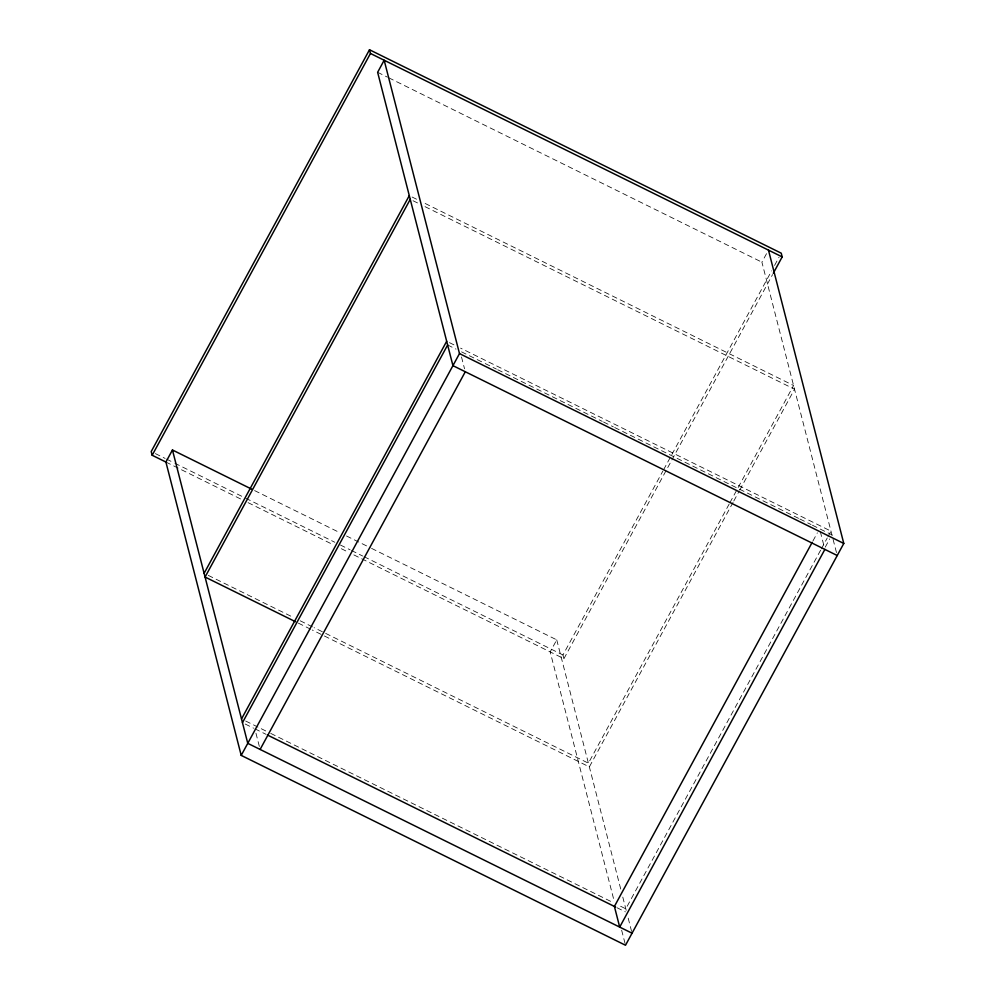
<?xml version="1.0" encoding="UTF-8"?>
<svg xmlns="http://www.w3.org/2000/svg" width="995" height="995" viewBox="0 0 995 995"><rect width="100%" height="100%" fill="white"/><g stroke="black" fill="none" stroke-linecap="round" stroke-linejoin="round"><path stroke-width="0.75" stroke-dasharray="4.97 3.73" d="M371.558 548.369L556.74 639.86L550.185 651.912L614.301 901.619M836.472 552.561L761.909 262.17L767.73 251.449M353.872 554.912L563.916 658.69L562.959 654.971L662.844 471.095M663.59 469.739L771.61 270.876M774.57 265.429L779.01 257.257M563.916 658.69L772.568 274.595M729.136 504.117L588.406 763.177L314.109 627.671M729.882 502.749L793.575 385.488L423.211 202.507M733.054 502.375L589.351 766.896L312.281 630.009M733.8 501.02L738.986 491.468M739.72 490.112L794.532 389.207L424.168 206.226M812.915 541.019L817.355 532.835M820.601 550.223L625.793 908.821L618.828 905.375M821.348 548.854L827.268 537.947M828.014 536.579L830.974 531.131L460.61 348.151M825.265 547.126L829.706 538.942M377.627 72.299L387.366 77.112M388.759 77.809L761.909 262.17M412.079 197.01L417.639 199.759M413.024 200.729L418.596 203.477M449.466 342.641L455.038 345.389M447.638 344.991L455.996 349.108M461.556 351.869L483.844 362.876M485.237 363.561L496.368 369.058M497.761 369.754L602.186 421.345M603.579 422.029L613.33 426.843M614.723 427.539L798.512 518.333M799.905 519.029L811.037 524.527M812.43 525.223L831.932 534.85M254.596 490.585L339.531 532.536M346.496 535.982L370.165 547.673M155.394 453.608L165.133 458.421M166.526 459.105L173.478 462.538M174.871 463.235L244.422 497.587M245.815 498.284L334.83 542.263M340.402 545.011L350.14 549.825M351.521 550.509L362.653 556.006M364.046 556.69L562.959 654.971M165.904 462.053L241.2 499.254M248.053 502.637L333.002 544.613M341.335 548.718L348.312 552.163M208.291 575.384L293.226 617.348M300.179 620.78L312.716 626.974M298.351 623.131L310.888 629.325M245.678 721.027L269.359 732.718M270.739 733.402L613.268 902.627M245.205 724.037L253.601 728.178M254.994 728.862L266.125 734.372M616.999 907.726L625.382 911.855M820.328 531.691L824.121 546.454M556.74 639.86L620.855 889.567M622.783 897.092L626.265 910.636M628.193 918.149L632.049 933.198M621.639 930.213L625.507 945.25M461.506 356.994L464.541 368.797M255.951 733.203L259.359 746.486"/><path stroke-width="1.49" d="M773.314 273.239L782.182 256.897L781.237 253.178L369.493 49.75L151.215 451.543L152.173 455.262L166.09 462.14M152.173 455.262L370.451 53.469L369.493 49.75M251.81 489.204L172.446 449.989L165.904 462.053L241.213 755.392L625.507 945.25L843.785 543.457L768.463 250.106M204.112 573.319L409.293 195.629M410.238 199.348L205.069 577.038L295.565 621.751M241.511 718.962L446.68 341.273M242.457 722.681L447.638 344.991M241.213 755.392L459.491 353.586L384.169 60.247L377.627 72.299L452.936 365.65L837.23 555.508M260.118 749.434L465.299 371.744M812.169 542.374L614.4 906.433L619.698 927.091L824.88 549.402M370.451 53.469L782.182 256.897M459.491 353.586L843.785 543.457M267.518 735.056L615.606 907.03M632.049 933.198L247.767 743.34L172.446 449.989"/></g></svg>
